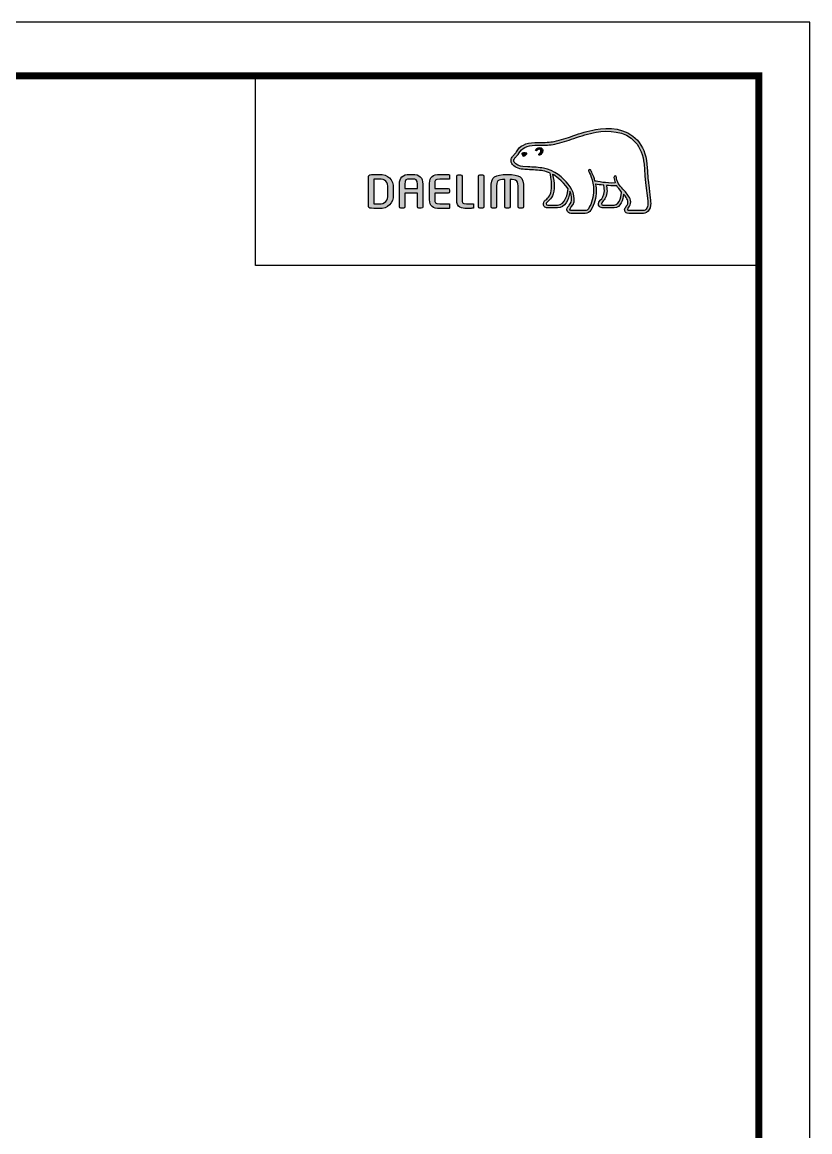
# Model space of a CAD drawing. Extents: x 0 to 1580, y 0 to 1158.
# Drawn here: x 1185 to 1580, y 601 to 1158 of the extents above; entities that cross this region are included whole.
import ezdxf

# ---------------------------------------------------------------- set-up
doc = ezdxf.new("R2010")
doc.units = 0
doc.header["$LTSCALE"] = 10
doc.header["$MEASUREMENT"] = 0
doc.layers.get('0').update_dxf_attribs({"linetype": 'CONTINUOUS'})
doc.layers.add('레이어 1', color=7, linetype='CONTINUOUS')

msp = doc.modelspace()

# ---------------------------------------------------------------- hatches: boundary and pattern name
at = {"layer": '레이어 1'}
h = msp.add_hatch(color=5, dxfattribs=at)
h.dxf.hatch_style = 1
edge = h.paths.add_edge_path(flags=16)
edge.add_spline(control_points=[(1497.68, 1063.78), (1496.99, 1063.02), (1496.13, 1063.02), (1496.09, 1063.02), (1496.09, 1063.02), (1489.16, 1063.02), (1489.16, 1063.02), (1488.91, 1063.02), (1488.71, 1063.08), (1488.59, 1063.2), (1488.48, 1063.31), (1488.43, 1063.46), (1488.43, 1063.66), (1488.43, 1064.05), (1488.71, 1064.41), (1489.02, 1064.79), (1489.3, 1065.15), (1489.57, 1065.49), (1489.72, 1065.91), (1490.09, 1066.93), (1490.06, 1068.02), (1489.6, 1068.98), (1488.78, 1070.72), (1487.57, 1072.08), (1486.39, 1073.4), (1486.39, 1073.4), (1486, 1073.84), (1486, 1073.84), (1484.47, 1075.55), (1482.89, 1077.31), (1482.76, 1079.7), (1482.73, 1080.17), (1482.51, 1080.46), (1482.21, 1080.45), (1482.21, 1080.45), (1481.76, 1080.23), (1481.75, 1080.23), (1481.63, 1080.1), (1481.56, 1079.9), (1481.56, 1079.67), (1481.56, 1079.67), (1481.57, 1079.59), (1481.57, 1079.59), (1481.63, 1078.72), (1481.83, 1077.88), (1482.19, 1077), (1482.19, 1077), (1482.23, 1076.91), (1482.23, 1076.91), (1482.23, 1076.91), (1482.14, 1076.9), (1482.14, 1076.9), (1477.69, 1076.73), (1473.33, 1077.57), (1472.04, 1077.88), (1471.25, 1081.06), (1469.97, 1083.17), (1469.91, 1083.26), (1469.81, 1083.42), (1469.66, 1083.55), (1469.5, 1083.59), (1469.5, 1083.59), (1469.13, 1083.54), (1469.08, 1083.53), (1469.05, 1083.48), (1468.98, 1083.4), (1468.84, 1083.2), (1468.84, 1083.2), (1468.82, 1083.05), (1468.82, 1083.05), (1468.82, 1083.05), (1468.94, 1082.63), (1468.94, 1082.63), (1469.04, 1082.46), (1471.32, 1078.46), (1471.32, 1073.16), (1471.32, 1069.89), (1470.46, 1066.8), (1468.77, 1063.99), (1468.36, 1063.32), (1467.83, 1063.02), (1467.04, 1063.02), (1467.04, 1063.02), (1460.21, 1063.02), (1460.21, 1063.02), (1459.98, 1063.02), (1459.51, 1063.17), (1459.51, 1063.67), (1459.51, 1063.94), (1459.76, 1064.39), (1460.18, 1064.86), (1463.03, 1068.03), (1461.38, 1072.98), (1458.65, 1076.24), (1456.02, 1079.39), (1451.71, 1083.35), (1446.19, 1084.33), (1444.23, 1084.67), (1441.01, 1084.86), (1438.41, 1085.02), (1438.41, 1085.02), (1435.79, 1085.17), (1435.79, 1085.17), (1434.44, 1085.28), (1432.21, 1086.1), (1431.53, 1087.39), (1431.24, 1087.92), (1431.28, 1088.46), (1431.64, 1089.08), (1431.86, 1089.46), (1432.17, 1089.78), (1432.56, 1090.17), (1432.99, 1090.61), (1433.44, 1091.06), (1433.78, 1091.65), (1433.78, 1091.65), (1433.88, 1091.84), (1433.88, 1091.84), (1435.2, 1094.36), (1437.92, 1095.7), (1441.96, 1095.8), (1441.96, 1095.8), (1444.25, 1095.83), (1444.25, 1095.83), (1446.75, 1095.84), (1449.59, 1095.86), (1451.92, 1096.36), (1455.2, 1097.06), (1458.49, 1098.19), (1461.4, 1099.18), (1461.4, 1099.18), (1461.49, 1099.21), (1461.49, 1099.21), (1465.08, 1100.44), (1468.79, 1101.71), (1472.59, 1102.32), (1478.66, 1103.33), (1487, 1103.3), (1492.25, 1097.4), (1494.68, 1094.68), (1496.17, 1090.92), (1496.69, 1086.25), (1496.69, 1086.25), (1496.67, 1086.27), (1496.65, 1086.28), (1496.69, 1086.19), (1496.73, 1085.67), (1496.95, 1082.69), (1497.01, 1081.26), (1497.07, 1079.78), (1497.45, 1077.04), (1497.45, 1077.04), (1498.51, 1067.87), (1498.51, 1067.87), (1498.51, 1067.87), (1498.57, 1066.76), (1498.57, 1066.76), (1498.57, 1065.44), (1498.27, 1064.44), (1497.68, 1063.78)], knot_values=[0, 0, 0, 0, 1, 1, 1, 2, 2, 2, 3, 3, 3, 4, 4, 4, 5, 5, 5, 6, 6, 6, 7, 7, 7, 8, 8, 8, 9, 9, 9, 10, 10, 10, 11, 11, 11, 12, 12, 12, 13, 13, 13, 14, 14, 14, 15, 15, 15, 16, 16, 16, 17, 17, 17, 18, 18, 18, 19, 19, 19, 20, 20, 20, 21, 21, 21, 22, 22, 22, 23, 23, 23, 24, 24, 24, 25, 25, 25, 26, 26, 26, 27, 27, 27, 28, 28, 28, 29, 29, 29, 30, 30, 30, 31, 31, 31, 32, 32, 32, 33, 33, 33, 34, 34, 34, 35, 35, 35, 36, 36, 36, 37, 37, 37, 38, 38, 38, 39, 39, 39, 40, 40, 40, 41, 41, 41, 42, 42, 42, 43, 43, 43, 44, 44, 44, 45, 45, 45, 46, 46, 46, 47, 47, 47, 48, 48, 48, 49, 49, 49, 50, 50, 50, 51, 51, 51, 52, 52, 52, 53, 53, 53, 53], degree=3, periodic=0)
edge = h.paths.add_edge_path(flags=16)
edge.add_spline(control_points=[(1481.66, 1065.77), (1481.66, 1065.77), (1476.01, 1065.77), (1476.01, 1065.77), (1475.59, 1065.77), (1475.26, 1066.1), (1475.26, 1066.53), (1475.26, 1066.82), (1475.52, 1067.2), (1475.76, 1067.46), (1476.91, 1068.56), (1478.09, 1070.08), (1478.09, 1072.95), (1478.09, 1072.95), (1478.02, 1074.26), (1478.02, 1074.27), (1478.02, 1074.27), (1477.81, 1075.54), (1477.81, 1075.54), (1477.81, 1075.54), (1477.79, 1075.62), (1477.79, 1075.62), (1477.79, 1075.62), (1477.88, 1075.61), (1477.88, 1075.61), (1478.93, 1075.54), (1480.98, 1075.42), (1482.94, 1075.51), (1483.44, 1074.72), (1484.24, 1073.71), (1485.41, 1072.35), (1485.35, 1071.68), (1484.8, 1065.77), (1481.66, 1065.77)], knot_values=[0, 0, 0, 0, 1, 1, 1, 2, 2, 2, 3, 3, 3, 4, 4, 4, 5, 5, 5, 6, 6, 6, 7, 7, 7, 8, 8, 8, 9, 9, 9, 10, 10, 10, 11, 11, 11, 11], degree=3, periodic=0)
edge = h.paths.add_edge_path(flags=16)
edge.add_spline(control_points=[(1453.3, 1065.77), (1453.3, 1065.77), (1448.33, 1065.77), (1448.33, 1065.77), (1447.96, 1065.77), (1447.56, 1066.07), (1447.56, 1066.53), (1447.56, 1066.8), (1447.79, 1067.14), (1448.21, 1067.48), (1449.47, 1068.48), (1451.37, 1069.99), (1451.58, 1074.17), (1451.58, 1074.17), (1451.61, 1075.31), (1451.61, 1075.31), (1451.61, 1077.09), (1451.2, 1079.24), (1450.81, 1081.16), (1450.81, 1081.16), (1450.75, 1081.35), (1450.75, 1081.35), (1450.75, 1081.35), (1450.91, 1081.22), (1450.91, 1081.22), (1451.65, 1080.77), (1455.71, 1078.02), (1458.58, 1073.96), (1458.34, 1072.04), (1457.26, 1065.77), (1453.3, 1065.77)], knot_values=[0, 0, 0, 0, 1, 1, 1, 2, 2, 2, 3, 3, 3, 4, 4, 4, 5, 5, 5, 6, 6, 6, 7, 7, 7, 8, 8, 8, 9, 9, 9, 10, 10, 10, 10], degree=3, periodic=0)
edge = h.paths.add_edge_path()
edge.add_spline(control_points=[(1499.91, 1068.01), (1499.91, 1068.02), (1498.85, 1077.23), (1498.85, 1077.23), (1498.46, 1079.99), (1498.41, 1081.45), (1498.36, 1082.75), (1498.36, 1082.75), (1498.1, 1086.39), (1498.1, 1086.39), (1497.54, 1091.37), (1495.93, 1095.39), (1493.31, 1098.33), (1487.64, 1104.7), (1478.78, 1104.77), (1472.35, 1103.71), (1468.41, 1103.06), (1464.64, 1101.77), (1461, 1100.52), (1461, 1100.52), (1460.88, 1100.48), (1460.88, 1100.48), (1458.03, 1099.51), (1454.8, 1098.41), (1451.63, 1097.73), (1449.45, 1097.26), (1446.72, 1097.24), (1444.31, 1097.23), (1444.31, 1097.23), (1441.92, 1097.2), (1441.92, 1097.2), (1437.33, 1097.09), (1434.21, 1095.5), (1432.63, 1092.48), (1432.63, 1092.48), (1432.56, 1092.35), (1432.56, 1092.35), (1432.3, 1091.9), (1431.91, 1091.51), (1431.57, 1091.16), (1431.18, 1090.77), (1430.75, 1090.34), (1430.43, 1089.78), (1430.1, 1089.23), (1429.93, 1088.66), (1429.93, 1088.1), (1429.93, 1087.63), (1430.05, 1087.17), (1430.28, 1086.73), (1431.26, 1084.89), (1434.04, 1083.9), (1435.7, 1083.78), (1435.7, 1083.78), (1438.14, 1083.63), (1438.2, 1083.62), (1440.64, 1083.48), (1443.99, 1083.29), (1445.94, 1082.95), (1447.08, 1082.75), (1448.38, 1082.34), (1449.57, 1081.77), (1449.66, 1081.46), (1450.28, 1078.7), (1450.28, 1075.31), (1450.28, 1075.31), (1450.25, 1074.24), (1450.25, 1074.24), (1450.07, 1070.66), (1448.51, 1069.41), (1447.37, 1068.49), (1447.25, 1068.4), (1446.24, 1067.56), (1446.16, 1066.54), (1446.11, 1065.96), (1446.28, 1065.44), (1446.63, 1065.06), (1447, 1064.65), (1447.58, 1064.45), (1448.33, 1064.45), (1448.33, 1064.45), (1453.3, 1064.45), (1453.3, 1064.45), (1457.01, 1064.45), (1458.85, 1068.45), (1459.41, 1072.19), (1459.41, 1072.19), (1459.42, 1072.72), (1459.42, 1072.72), (1459.42, 1072.72), (1459.57, 1072.46), (1459.57, 1072.46), (1460.05, 1071.4), (1460.33, 1070.13), (1460.33, 1069.17), (1460.33, 1067.84), (1459.92, 1066.67), (1459.13, 1065.79), (1458.93, 1065.6), (1457.94, 1064.57), (1457.94, 1063.54), (1457.94, 1063.54), (1457.95, 1063.37), (1457.95, 1063.37), (1458.09, 1062.16), (1459.07, 1061.61), (1459.99, 1061.61), (1459.99, 1061.61), (1467.04, 1061.61), (1467.04, 1061.61), (1468.31, 1061.61), (1469.32, 1062.19), (1469.98, 1063.27), (1471.77, 1066.25), (1472.68, 1069.48), (1472.68, 1072.88), (1472.68, 1073.94), (1472.58, 1075.07), (1472.38, 1076.25), (1472.38, 1076.25), (1472.37, 1076.34), (1472.37, 1076.34), (1472.37, 1076.34), (1472.46, 1076.32), (1472.46, 1076.32), (1473.31, 1076.16), (1474.67, 1075.92), (1476.36, 1075.74), (1476.36, 1075.74), (1476.41, 1075.73), (1476.41, 1075.73), (1476.41, 1075.73), (1476.64, 1074.44), (1476.64, 1074.44), (1476.64, 1074.44), (1476.69, 1074.14), (1476.69, 1074.13), (1476.69, 1074.13), (1476.75, 1072.99), (1476.75, 1072.99), (1476.75, 1070.24), (1475.51, 1069.05), (1474.84, 1068.41), (1474.83, 1068.4), (1473.89, 1067.45), (1473.79, 1066.61), (1473.79, 1066.61), (1473.76, 1066.35), (1473.76, 1066.35), (1473.76, 1066.08), (1473.83, 1065.56), (1474.29, 1065.09), (1474.7, 1064.66), (1475.33, 1064.45), (1476.17, 1064.45), (1476.17, 1064.45), (1481.66, 1064.45), (1481.66, 1064.45), (1485, 1064.45), (1486, 1068.69), (1486.41, 1071.07), (1486.41, 1071.07), (1486.43, 1071.31), (1486.43, 1071.31), (1486.43, 1071.31), (1486.56, 1071.13), (1486.56, 1071.13), (1487.33, 1070.15), (1488, 1069.06), (1488.33, 1068.38), (1488.5, 1068.02), (1488.59, 1067.63), (1488.59, 1067.24), (1488.59, 1067.24), (1488.47, 1066.44), (1488.47, 1066.44), (1488.34, 1066.01), (1488.04, 1065.61), (1487.75, 1065.23), (1487.33, 1064.68), (1486.9, 1064.11), (1486.9, 1063.42), (1486.9, 1063.42), (1486.94, 1063.04), (1486.94, 1063.04), (1487.14, 1062.12), (1487.88, 1061.61), (1489.03, 1061.61), (1489.03, 1061.61), (1496.09, 1061.61), (1496.09, 1061.61), (1496.24, 1061.61), (1497.62, 1061.65), (1498.7, 1062.82), (1499.56, 1063.75), (1499.98, 1065.03), (1499.98, 1066.74), (1499.98, 1066.74), (1499.91, 1068), (1499.91, 1068.01)], knot_values=[0, 0, 0, 0, 1, 1, 1, 2, 2, 2, 3, 3, 3, 4, 4, 4, 5, 5, 5, 6, 6, 6, 7, 7, 7, 8, 8, 8, 9, 9, 9, 10, 10, 10, 11, 11, 11, 12, 12, 12, 13, 13, 13, 14, 14, 14, 15, 15, 15, 16, 16, 16, 17, 17, 17, 18, 18, 18, 19, 19, 19, 20, 20, 20, 21, 21, 21, 22, 22, 22, 23, 23, 23, 24, 24, 24, 25, 25, 25, 26, 26, 26, 27, 27, 27, 28, 28, 28, 29, 29, 29, 30, 30, 30, 31, 31, 31, 32, 32, 32, 33, 33, 33, 34, 34, 34, 35, 35, 35, 36, 36, 36, 37, 37, 37, 38, 38, 38, 39, 39, 39, 40, 40, 40, 41, 41, 41, 42, 42, 42, 43, 43, 43, 44, 44, 44, 45, 45, 45, 46, 46, 46, 47, 47, 47, 48, 48, 48, 49, 49, 49, 50, 50, 50, 51, 51, 51, 52, 52, 52, 53, 53, 53, 54, 54, 54, 55, 55, 55, 56, 56, 56, 57, 57, 57, 58, 58, 58, 59, 59, 59, 60, 60, 60, 61, 61, 61, 62, 62, 62, 63, 63, 63, 64, 64, 64, 65, 65, 65, 66, 66, 66, 66], degree=3, periodic=0)
edge = h.paths.add_edge_path(flags=0)
edge.add_spline(control_points=[(1435.58, 1091.83), (1435.58, 1091.83), (1436.6, 1092.29), (1437.88, 1091.8), (1437.88, 1091.8), (1438.03, 1091.74), (1437.83, 1091.45), (1437.21, 1090.61), (1436.6, 1090.43), (1436.6, 1090.43), (1436.6, 1090.43), (1436.16, 1090.28), (1435.91, 1090.58), (1435.41, 1091.17), (1435.39, 1091.51), (1435.39, 1091.51), (1435.39, 1091.51), (1435.34, 1091.77), (1435.58, 1091.83)], knot_values=[0, 0, 0, 0, 1, 1, 1, 2, 2, 2, 3, 3, 3, 4, 4, 4, 5, 5, 5, 6, 6, 6, 6], degree=3, periodic=0)
edge = h.paths.add_edge_path(flags=0)
edge.add_spline(control_points=[(1442.35, 1093.72), (1442.2, 1093.55), (1442.19, 1093.27), (1442.35, 1093.12), (1442.51, 1092.98), (1442.79, 1093.02), (1442.94, 1093.19), (1443.02, 1093.27), (1443.86, 1094.27), (1444.59, 1093.76), (1444.86, 1093.57), (1444.97, 1093.3), (1444.93, 1092.95), (1444.87, 1092.39), (1444.38, 1091.75), (1444.04, 1091.53), (1443.85, 1091.42), (1443.72, 1091.17), (1443.81, 1090.97), (1443.9, 1090.77), (1444.16, 1090.71), (1444.36, 1090.8), (1444.97, 1091.09), (1445.74, 1092.07), (1445.84, 1092.97), (1445.91, 1093.6), (1445.63, 1094.12), (1445.12, 1094.47), (1444.04, 1095.24), (1442.81, 1094.21), (1442.35, 1093.72)], knot_values=[0, 0, 0, 0, 1, 1, 1, 2, 2, 2, 3, 3, 3, 4, 4, 4, 5, 5, 5, 6, 6, 6, 7, 7, 7, 8, 8, 8, 9, 9, 9, 10, 10, 10, 10], degree=3, periodic=0)
edge = h.paths.add_edge_path(flags=0)
edge.add_spline(control_points=[(1442.21, 1092.97), (1442.21, 1092.97), (1442.21, 1092.97), (1442.21, 1092.97), (1442.21, 1092.97), (1442.21, 1092.97), (1442.21, 1092.97)], knot_values=[0, 0, 0, 0, 1, 1, 1, 2, 2, 2, 2], degree=3, periodic=0)
h = msp.add_hatch(color=5, dxfattribs=at)
h.dxf.hatch_style = 2
edge = h.paths.add_edge_path()
edge.add_spline(control_points=[(1435.58, 1091.83), (1435.58, 1091.83), (1436.6, 1092.29), (1437.88, 1091.8), (1437.88, 1091.8), (1438.03, 1091.74), (1437.83, 1091.45), (1437.21, 1090.61), (1436.6, 1090.43), (1436.6, 1090.43), (1436.6, 1090.43), (1436.16, 1090.28), (1435.91, 1090.58), (1435.41, 1091.17), (1435.39, 1091.51), (1435.39, 1091.51), (1435.39, 1091.51), (1435.34, 1091.77), (1435.58, 1091.83)], knot_values=[0, 0, 0, 0, 1, 1, 1, 2, 2, 2, 3, 3, 3, 4, 4, 4, 5, 5, 5, 6, 6, 6, 6], degree=3, periodic=0)
h = msp.add_hatch(color=5, dxfattribs=at)
h.dxf.hatch_style = 2
edge = h.paths.add_edge_path()
edge.add_spline(control_points=[(1442.35, 1093.72), (1442.2, 1093.55), (1442.19, 1093.27), (1442.35, 1093.12), (1442.51, 1092.98), (1442.79, 1093.02), (1442.94, 1093.19), (1443.02, 1093.27), (1443.86, 1094.27), (1444.59, 1093.76), (1444.86, 1093.57), (1444.97, 1093.3), (1444.93, 1092.95), (1444.87, 1092.39), (1444.38, 1091.75), (1444.04, 1091.53), (1443.85, 1091.42), (1443.72, 1091.17), (1443.81, 1090.97), (1443.9, 1090.77), (1444.16, 1090.71), (1444.36, 1090.8), (1444.97, 1091.09), (1445.74, 1092.07), (1445.84, 1092.97), (1445.91, 1093.6), (1445.63, 1094.12), (1445.12, 1094.47), (1444.04, 1095.24), (1442.81, 1094.21), (1442.35, 1093.72)], knot_values=[0, 0, 0, 0, 1, 1, 1, 2, 2, 2, 3, 3, 3, 4, 4, 4, 5, 5, 5, 6, 6, 6, 7, 7, 7, 8, 8, 8, 9, 9, 9, 10, 10, 10, 10], degree=3, periodic=0)
h = msp.add_hatch(color=5, dxfattribs=at)
h.dxf.hatch_style = 2
edge = h.paths.add_edge_path()
edge.add_spline(control_points=[(1368.23, 1071.15), (1368.23, 1067.93), (1366.76, 1066.36), (1363.74, 1066.36), (1363.74, 1066.36), (1361.67, 1066.4), (1361.13, 1066.41), (1361.13, 1066.41), (1361.13, 1078.76), (1361.13, 1078.76), (1362.2, 1078.87), (1363.73, 1078.88), (1363.74, 1078.88), (1366.85, 1078.88), (1368.23, 1077.41), (1368.23, 1074.1), (1368.23, 1074.1), (1368.23, 1071.15), (1368.23, 1071.15)], knot_values=[0, 0, 0, 0, 1, 1, 1, 2, 2, 2, 3, 3, 3, 4, 4, 4, 5, 5, 5, 6, 6, 6, 6], degree=3, periodic=0)
edge = h.paths.add_edge_path()
edge.add_spline(control_points=[(1363.74, 1081.2), (1362.06, 1081.2), (1359.88, 1081.1), (1359.17, 1080.98), (1358.72, 1080.91), (1358.44, 1080.58), (1358.44, 1080.13), (1358.44, 1080.13), (1358.44, 1065.11), (1358.44, 1065.11), (1358.44, 1064.65), (1358.72, 1064.33), (1359.19, 1064.26), (1359.87, 1064.15), (1362.04, 1064.05), (1363.74, 1064.05), (1368.43, 1064.05), (1370.9, 1066.51), (1370.9, 1071.15), (1370.9, 1071.15), (1370.9, 1074.1), (1370.9, 1074.1), (1370.9, 1078.75), (1368.43, 1081.2), (1363.74, 1081.2)], knot_values=[0, 0, 0, 0, 1, 1, 1, 2, 2, 2, 3, 3, 3, 4, 4, 4, 5, 5, 5, 6, 6, 6, 7, 7, 7, 8, 8, 8, 8], degree=3, periodic=0)
h = msp.add_hatch(color=5, dxfattribs=at)
h.dxf.hatch_style = 2
edge = h.paths.add_edge_path()
edge.add_spline(control_points=[(1382.99, 1074.12), (1382.99, 1074.12), (1376.67, 1074.12), (1376.67, 1074.12), (1376.67, 1074.35), (1376.67, 1076.37), (1376.67, 1076.37), (1376.67, 1078.48), (1377.3, 1078.84), (1379.18, 1078.84), (1379.18, 1078.84), (1380.49, 1078.84), (1380.49, 1078.84), (1382.36, 1078.84), (1382.99, 1078.48), (1382.99, 1076.37), (1382.99, 1076.37), (1382.99, 1074.35), (1382.99, 1074.12)], knot_values=[0, 0, 0, 0, 1, 1, 1, 2, 2, 2, 3, 3, 3, 4, 4, 4, 5, 5, 5, 6, 6, 6, 6], degree=3, periodic=0)
edge = h.paths.add_edge_path()
edge.add_spline(control_points=[(1380.49, 1081.2), (1380.49, 1081.2), (1379.18, 1081.2), (1379.18, 1081.2), (1375.6, 1081.2), (1374, 1079.71), (1374, 1076.37), (1374, 1076.37), (1374, 1064.94), (1374, 1064.94), (1374, 1064.54), (1374.33, 1064.2), (1374.71, 1064.2), (1374.71, 1064.2), (1375.96, 1064.2), (1375.96, 1064.2), (1376.4, 1064.2), (1376.67, 1064.58), (1376.67, 1064.94), (1376.67, 1064.94), (1376.67, 1071.51), (1376.67, 1071.77), (1376.67, 1071.77), (1382.99, 1071.77), (1382.99, 1071.77), (1382.99, 1071.51), (1382.99, 1064.94), (1382.99, 1064.94), (1382.99, 1064.53), (1383.31, 1064.2), (1383.71, 1064.2), (1383.71, 1064.2), (1384.95, 1064.2), (1384.95, 1064.2), (1385.38, 1064.2), (1385.67, 1064.58), (1385.67, 1064.94), (1385.67, 1064.94), (1385.67, 1076.37), (1385.67, 1076.37), (1385.67, 1079.71), (1384.07, 1081.2), (1380.49, 1081.2)], knot_values=[0, 0, 0, 0, 1, 1, 1, 2, 2, 2, 3, 3, 3, 4, 4, 4, 5, 5, 5, 6, 6, 6, 7, 7, 7, 8, 8, 8, 9, 9, 9, 10, 10, 10, 11, 11, 11, 12, 12, 12, 13, 13, 13, 14, 14, 14, 14], degree=3, periodic=0)
h = msp.add_hatch(color=5, dxfattribs=at)
h.dxf.hatch_style = 2
edge = h.paths.add_edge_path()
edge.add_spline(control_points=[(1389.07, 1076.83), (1389.07, 1076.83), (1389.07, 1068.42), (1389.07, 1068.42), (1389.07, 1065.48), (1390.75, 1064.05), (1394.21, 1064.05), (1395.73, 1064.05), (1397.81, 1064.08), (1398.64, 1064.15), (1398.63, 1064.15), (1399.05, 1064.19), (1399.05, 1064.19), (1399.05, 1064.19), (1399.17, 1064.21), (1399.17, 1064.21), (1399.17, 1064.21), (1399.17, 1066.46), (1399.17, 1066.46), (1399.17, 1066.46), (1394.23, 1066.46), (1394.23, 1066.46), (1391.75, 1066.46), (1391.75, 1067.15), (1391.75, 1068.42), (1391.75, 1068.42), (1391.75, 1071.54), (1391.75, 1071.78), (1392.01, 1071.78), (1398.39, 1071.78), (1398.39, 1071.78), (1398.81, 1071.78), (1399.15, 1072.11), (1399.15, 1072.52), (1399.15, 1072.52), (1399.15, 1073.36), (1399.15, 1073.36), (1399.15, 1073.77), (1398.81, 1074.1), (1398.39, 1074.1), (1398.39, 1074.1), (1392.01, 1074.1), (1391.75, 1074.1), (1391.75, 1074.34), (1391.75, 1076.83), (1391.75, 1076.83), (1391.75, 1078.1), (1391.75, 1078.8), (1394.23, 1078.8), (1394.23, 1078.8), (1399.16, 1078.78), (1399.16, 1078.78), (1399.16, 1078.78), (1399.16, 1081.01), (1399.16, 1081.01), (1399.16, 1081.01), (1398.64, 1081.07), (1398.64, 1081.07), (1397.67, 1081.16), (1395.44, 1081.2), (1394.21, 1081.2), (1390.75, 1081.2), (1389.07, 1079.77), (1389.07, 1076.83)], knot_values=[0, 0, 0, 0, 1, 1, 1, 2, 2, 2, 3, 3, 3, 4, 4, 4, 5, 5, 5, 6, 6, 6, 7, 7, 7, 8, 8, 8, 9, 9, 9, 10, 10, 10, 11, 11, 11, 12, 12, 12, 13, 13, 13, 14, 14, 14, 15, 15, 15, 16, 16, 16, 17, 17, 17, 18, 18, 18, 19, 19, 19, 20, 20, 20, 21, 21, 21, 21], degree=3, periodic=0)
h = msp.add_hatch(color=5, dxfattribs=at)
h.dxf.hatch_style = 2
edge = h.paths.add_edge_path()
edge.add_spline(control_points=[(1403.46, 1081.05), (1403.04, 1081.05), (1402.69, 1080.71), (1402.69, 1080.3), (1402.69, 1080.3), (1402.69, 1068.42), (1402.69, 1068.42), (1402.69, 1064.55), (1405.34, 1064.05), (1407.64, 1064.05), (1409.33, 1064.05), (1409.76, 1064.12), (1410.26, 1064.2), (1410.26, 1064.2), (1410.55, 1064.25), (1410.55, 1064.25), (1410.55, 1064.25), (1410.94, 1064.3), (1410.94, 1064.3), (1410.94, 1064.3), (1411.05, 1064.31), (1411.05, 1064.31), (1411.05, 1064.31), (1411.05, 1066.46), (1411.05, 1066.46), (1411.05, 1066.46), (1407.66, 1066.46), (1407.66, 1066.46), (1405.37, 1066.46), (1405.37, 1067.32), (1405.37, 1068.16), (1405.37, 1068.16), (1405.37, 1080.3), (1405.37, 1080.3), (1405.37, 1080.71), (1405.02, 1081.05), (1404.61, 1081.05), (1404.61, 1081.05), (1403.46, 1081.05), (1403.46, 1081.05)], knot_values=[0, 0, 0, 0, 1, 1, 1, 2, 2, 2, 3, 3, 3, 4, 4, 4, 5, 5, 5, 6, 6, 6, 7, 7, 7, 8, 8, 8, 9, 9, 9, 10, 10, 10, 11, 11, 11, 12, 12, 12, 13, 13, 13, 13], degree=3, periodic=0)
h = msp.add_hatch(color=5, dxfattribs=at)
h.dxf.hatch_style = 2
edge = h.paths.add_edge_path()
edge.add_spline(control_points=[(1414.37, 1081.05), (1413.92, 1081.05), (1413.66, 1080.68), (1413.66, 1080.33), (1413.66, 1080.33), (1413.66, 1064.94), (1413.66, 1064.94), (1413.66, 1064.53), (1413.98, 1064.2), (1414.37, 1064.2), (1414.37, 1064.2), (1415.62, 1064.2), (1415.62, 1064.2), (1416.06, 1064.2), (1416.33, 1064.58), (1416.33, 1064.94), (1416.33, 1064.94), (1416.33, 1080.33), (1416.33, 1080.33), (1416.33, 1080.73), (1416.02, 1081.05), (1415.62, 1081.05), (1415.62, 1081.05), (1414.37, 1081.05), (1414.37, 1081.05)], knot_values=[0, 0, 0, 0, 1, 1, 1, 2, 2, 2, 3, 3, 3, 4, 4, 4, 5, 5, 5, 6, 6, 6, 7, 7, 7, 8, 8, 8, 8], degree=3, periodic=0)
h = msp.add_hatch(color=5, dxfattribs=at)
h.dxf.hatch_style = 2
edge = h.paths.add_edge_path()
edge.add_spline(control_points=[(1419.93, 1074.41), (1419.93, 1074.41), (1419.93, 1064.94), (1419.93, 1064.94), (1419.93, 1064.53), (1420.25, 1064.2), (1420.65, 1064.2), (1420.65, 1064.2), (1421.91, 1064.2), (1421.91, 1064.2), (1422.36, 1064.2), (1422.63, 1064.58), (1422.63, 1064.94), (1422.63, 1064.94), (1422.63, 1074.18), (1422.63, 1074.18), (1422.63, 1078.25), (1423.32, 1078.64), (1426.76, 1078.65), (1426.76, 1078.4), (1426.76, 1064.94), (1426.76, 1064.94), (1426.76, 1064.52), (1427.07, 1064.2), (1427.47, 1064.2), (1427.47, 1064.2), (1428.72, 1064.2), (1428.72, 1064.2), (1429.16, 1064.2), (1429.43, 1064.58), (1429.43, 1064.94), (1429.43, 1064.94), (1429.43, 1078.36), (1429.43, 1078.63), (1431.04, 1078.62), (1432.17, 1078.49), (1432.78, 1077.88), (1433.43, 1077.23), (1433.56, 1076.03), (1433.56, 1074.18), (1433.56, 1074.18), (1433.56, 1064.94), (1433.56, 1064.94), (1433.56, 1064.54), (1433.88, 1064.2), (1434.27, 1064.2), (1434.27, 1064.2), (1435.55, 1064.2), (1435.55, 1064.2), (1435.99, 1064.2), (1436.26, 1064.59), (1436.26, 1064.94), (1436.26, 1064.94), (1436.26, 1074.41), (1436.26, 1074.41), (1436.26, 1080.15), (1434.23, 1081.12), (1428.11, 1081.12), (1421.97, 1081.12), (1419.93, 1080.15), (1419.93, 1074.41)], knot_values=[0, 0, 0, 0, 1, 1, 1, 2, 2, 2, 3, 3, 3, 4, 4, 4, 5, 5, 5, 6, 6, 6, 7, 7, 7, 8, 8, 8, 9, 9, 9, 10, 10, 10, 11, 11, 11, 12, 12, 12, 13, 13, 13, 14, 14, 14, 15, 15, 15, 16, 16, 16, 17, 17, 17, 18, 18, 18, 19, 19, 19, 20, 20, 20, 20], degree=3, periodic=0)

# ---------------------------------------------------------------- linework, layer by layer
at = {"color": 5, "ltscale": 0.5}
msp.add_line((1301.73, 1035.55), (1301.73, 1130.64), dxfattribs=at)
at = {"color": 5}
msp.add_line((1453.08, 1064.45), (1453.08, 1064.45), dxfattribs=at)
at = {"color": 5, "ltscale": 40}
msp.add_line((1554.2, 1035.55), (1301.73, 1035.55), dxfattribs=at)
at = {"ltscale": 0.5}
msp.add_lwpolyline([(0, 0), (1579.76, 0), (1579.76, 1157.52), (0, 1157.52)], close=True, dxfattribs=at)
at = {"color": 5, "linetype": 'ByBlock', "lineweight": 200, "const_width": 3.64}
msp.add_lwpolyline([(25.4, 49.56), (1554.2, 49.56), (1554.2, 1130.64), (25.4, 1130.64)], close=True, dxfattribs=at)
at = {"layer": '레이어 1', "color": 5}
for points, knots in [([(1499.91, 1068.01), (1499.91, 1068.02), (1498.85, 1077.23), (1498.85, 1077.23), (1498.46, 1079.99), (1498.41, 1081.45), (1498.36, 1082.75), (1498.36, 1082.75), (1498.1, 1086.39), (1498.1, 1086.39), (1497.54, 1091.37), (1495.93, 1095.39), (1493.31, 1098.33), (1487.64, 1104.7), (1478.78, 1104.77), (1472.35, 1103.71), (1468.41, 1103.06), (1464.64, 1101.77), (1461, 1100.52), (1461, 1100.52), (1460.88, 1100.48), (1460.88, 1100.48), (1458.03, 1099.51), (1454.8, 1098.41), (1451.63, 1097.73), (1449.45, 1097.26), (1446.72, 1097.24), (1444.31, 1097.23), (1444.31, 1097.23), (1441.92, 1097.2), (1441.92, 1097.2), (1437.33, 1097.09), (1434.21, 1095.5), (1432.63, 1092.48), (1432.63, 1092.48), (1432.56, 1092.35), (1432.56, 1092.35), (1432.3, 1091.9), (1431.91, 1091.51), (1431.57, 1091.16), (1431.18, 1090.77), (1430.75, 1090.34), (1430.43, 1089.78), (1430.1, 1089.23), (1429.93, 1088.66), (1429.93, 1088.1), (1429.93, 1087.63), (1430.05, 1087.17), (1430.28, 1086.73), (1431.26, 1084.89), (1434.04, 1083.9), (1435.7, 1083.78), (1435.7, 1083.78), (1438.14, 1083.63), (1438.2, 1083.62), (1440.64, 1083.48), (1443.99, 1083.29), (1445.94, 1082.95), (1447.08, 1082.75), (1448.38, 1082.34), (1449.57, 1081.77), (1449.66, 1081.46), (1450.28, 1078.7), (1450.28, 1075.31), (1450.28, 1075.31), (1450.25, 1074.24), (1450.25, 1074.24), (1450.07, 1070.66), (1448.51, 1069.41), (1447.37, 1068.49), (1447.25, 1068.4), (1446.24, 1067.56), (1446.16, 1066.54), (1446.11, 1065.96), (1446.28, 1065.44), (1446.63, 1065.06), (1447, 1064.65), (1447.58, 1064.45), (1448.33, 1064.45), (1448.33, 1064.45), (1453.3, 1064.45), (1453.3, 1064.45), (1457.01, 1064.45), (1458.85, 1068.45), (1459.41, 1072.19), (1459.41, 1072.19), (1459.42, 1072.72), (1459.42, 1072.72), (1459.42, 1072.72), (1459.57, 1072.46), (1459.57, 1072.46), (1460.05, 1071.4), (1460.33, 1070.13), (1460.33, 1069.17), (1460.33, 1067.84), (1459.92, 1066.67), (1459.13, 1065.79), (1458.93, 1065.6), (1457.94, 1064.57), (1457.94, 1063.54), (1457.94, 1063.54), (1457.95, 1063.37), (1457.95, 1063.37), (1458.09, 1062.16), (1459.07, 1061.61), (1459.99, 1061.61), (1459.99, 1061.61), (1467.04, 1061.61), (1467.04, 1061.61), (1468.31, 1061.61), (1469.32, 1062.19), (1469.98, 1063.27), (1471.77, 1066.25), (1472.68, 1069.48), (1472.68, 1072.88), (1472.68, 1073.94), (1472.58, 1075.07), (1472.38, 1076.25), (1472.38, 1076.25), (1472.37, 1076.34), (1472.37, 1076.34), (1472.37, 1076.34), (1472.46, 1076.32), (1472.46, 1076.32), (1473.31, 1076.16), (1474.67, 1075.92), (1476.36, 1075.74), (1476.36, 1075.74), (1476.41, 1075.73), (1476.41, 1075.73), (1476.41, 1075.73), (1476.64, 1074.44), (1476.64, 1074.44), (1476.64, 1074.44), (1476.69, 1074.14), (1476.69, 1074.13), (1476.69, 1074.13), (1476.75, 1072.99), (1476.75, 1072.99), (1476.75, 1070.24), (1475.51, 1069.05), (1474.84, 1068.41), (1474.83, 1068.4), (1473.89, 1067.45), (1473.79, 1066.61), (1473.79, 1066.61), (1473.76, 1066.35), (1473.76, 1066.35), (1473.76, 1066.08), (1473.83, 1065.56), (1474.29, 1065.09), (1474.7, 1064.66), (1475.33, 1064.45), (1476.17, 1064.45), (1476.17, 1064.45), (1481.66, 1064.45), (1481.66, 1064.45), (1485, 1064.45), (1486, 1068.69), (1486.41, 1071.07), (1486.41, 1071.07), (1486.43, 1071.31), (1486.43, 1071.31), (1486.43, 1071.31), (1486.56, 1071.13), (1486.56, 1071.13), (1487.33, 1070.15), (1488, 1069.06), (1488.33, 1068.38), (1488.5, 1068.02), (1488.59, 1067.63), (1488.59, 1067.24), (1488.59, 1067.24), (1488.47, 1066.44), (1488.47, 1066.44), (1488.34, 1066.01), (1488.04, 1065.61), (1487.75, 1065.23), (1487.33, 1064.68), (1486.9, 1064.11), (1486.9, 1063.42), (1486.9, 1063.42), (1486.94, 1063.04), (1486.94, 1063.04), (1487.14, 1062.12), (1487.88, 1061.61), (1489.03, 1061.61), (1489.03, 1061.61), (1496.09, 1061.61), (1496.09, 1061.61), (1496.24, 1061.61), (1497.62, 1061.65), (1498.7, 1062.82), (1499.56, 1063.75), (1499.98, 1065.03), (1499.98, 1066.74), (1499.98, 1066.74), (1499.91, 1068), (1499.91, 1068.01)], [0, 0, 0, 0, 1, 1, 1, 2, 2, 2, 3, 3, 3, 4, 4, 4, 5, 5, 5, 6, 6, 6, 7, 7, 7, 8, 8, 8, 9, 9, 9, 10, 10, 10, 11, 11, 11, 12, 12, 12, 13, 13, 13, 14, 14, 14, 15, 15, 15, 16, 16, 16, 17, 17, 17, 18, 18, 18, 19, 19, 19, 20, 20, 20, 21, 21, 21, 22, 22, 22, 23, 23, 23, 24, 24, 24, 25, 25, 25, 26, 26, 26, 27, 27, 27, 28, 28, 28, 29, 29, 29, 30, 30, 30, 31, 31, 31, 32, 32, 32, 33, 33, 33, 34, 34, 34, 35, 35, 35, 36, 36, 36, 37, 37, 37, 38, 38, 38, 39, 39, 39, 40, 40, 40, 41, 41, 41, 42, 42, 42, 43, 43, 43, 44, 44, 44, 45, 45, 45, 46, 46, 46, 47, 47, 47, 48, 48, 48, 49, 49, 49, 50, 50, 50, 51, 51, 51, 52, 52, 52, 53, 53, 53, 54, 54, 54, 55, 55, 55, 56, 56, 56, 57, 57, 57, 58, 58, 58, 59, 59, 59, 60, 60, 60, 61, 61, 61, 62, 62, 62, 63, 63, 63, 64, 64, 64, 65, 65, 65, 66, 66, 66, 66]), ([(1435.58, 1091.83), (1435.58, 1091.83), (1436.6, 1092.29), (1437.88, 1091.8), (1437.88, 1091.8), (1438.03, 1091.74), (1437.83, 1091.45), (1437.21, 1090.61), (1436.6, 1090.43), (1436.6, 1090.43), (1436.6, 1090.43), (1436.16, 1090.28), (1435.91, 1090.58), (1435.41, 1091.17), (1435.39, 1091.51), (1435.39, 1091.51), (1435.39, 1091.51), (1435.34, 1091.77), (1435.58, 1091.83)], [0, 0, 0, 0, 1, 1, 1, 2, 2, 2, 3, 3, 3, 4, 4, 4, 5, 5, 5, 6, 6, 6, 6]), ([(1442.35, 1093.72), (1442.2, 1093.55), (1442.19, 1093.27), (1442.35, 1093.12), (1442.51, 1092.98), (1442.79, 1093.02), (1442.94, 1093.19), (1443.02, 1093.27), (1443.86, 1094.27), (1444.59, 1093.76), (1444.86, 1093.57), (1444.97, 1093.3), (1444.93, 1092.95), (1444.87, 1092.39), (1444.38, 1091.75), (1444.04, 1091.53), (1443.85, 1091.42), (1443.72, 1091.17), (1443.81, 1090.97), (1443.9, 1090.77), (1444.16, 1090.71), (1444.36, 1090.8), (1444.97, 1091.09), (1445.74, 1092.07), (1445.84, 1092.97), (1445.91, 1093.6), (1445.63, 1094.12), (1445.12, 1094.47), (1444.04, 1095.24), (1442.81, 1094.21), (1442.35, 1093.72)], [0, 0, 0, 0, 1, 1, 1, 2, 2, 2, 3, 3, 3, 4, 4, 4, 5, 5, 5, 6, 6, 6, 7, 7, 7, 8, 8, 8, 9, 9, 9, 10, 10, 10, 10]), ([(1442.21, 1092.97), (1442.21, 1092.97), (1442.21, 1092.97), (1442.21, 1092.97), (1442.21, 1092.97), (1442.21, 1092.97), (1442.21, 1092.97)], [0, 0, 0, 0, 1, 1, 1, 2, 2, 2, 2]), ([(1363.74, 1081.2), (1362.06, 1081.2), (1359.88, 1081.1), (1359.17, 1080.98), (1358.72, 1080.91), (1358.44, 1080.58), (1358.44, 1080.13), (1358.44, 1080.13), (1358.44, 1065.11), (1358.44, 1065.11), (1358.44, 1064.65), (1358.72, 1064.33), (1359.19, 1064.26), (1359.87, 1064.15), (1362.04, 1064.05), (1363.74, 1064.05), (1368.43, 1064.05), (1370.9, 1066.51), (1370.9, 1071.15), (1370.9, 1071.15), (1370.9, 1074.1), (1370.9, 1074.1), (1370.9, 1078.75), (1368.43, 1081.2), (1363.74, 1081.2)], [0, 0, 0, 0, 1, 1, 1, 2, 2, 2, 3, 3, 3, 4, 4, 4, 5, 5, 5, 6, 6, 6, 7, 7, 7, 8, 8, 8, 8]), ([(1380.49, 1081.2), (1380.49, 1081.2), (1379.18, 1081.2), (1379.18, 1081.2), (1375.6, 1081.2), (1374, 1079.71), (1374, 1076.37), (1374, 1076.37), (1374, 1064.94), (1374, 1064.94), (1374, 1064.54), (1374.33, 1064.2), (1374.71, 1064.2), (1374.71, 1064.2), (1375.96, 1064.2), (1375.96, 1064.2), (1376.4, 1064.2), (1376.67, 1064.58), (1376.67, 1064.94), (1376.67, 1064.94), (1376.67, 1071.51), (1376.67, 1071.77), (1376.67, 1071.77), (1382.99, 1071.77), (1382.99, 1071.77), (1382.99, 1071.51), (1382.99, 1064.94), (1382.99, 1064.94), (1382.99, 1064.53), (1383.31, 1064.2), (1383.71, 1064.2), (1383.71, 1064.2), (1384.95, 1064.2), (1384.95, 1064.2), (1385.38, 1064.2), (1385.67, 1064.58), (1385.67, 1064.94), (1385.67, 1064.94), (1385.67, 1076.37), (1385.67, 1076.37), (1385.67, 1079.71), (1384.07, 1081.2), (1380.49, 1081.2)], [0, 0, 0, 0, 1, 1, 1, 2, 2, 2, 3, 3, 3, 4, 4, 4, 5, 5, 5, 6, 6, 6, 7, 7, 7, 8, 8, 8, 9, 9, 9, 10, 10, 10, 11, 11, 11, 12, 12, 12, 13, 13, 13, 14, 14, 14, 14]), ([(1389.07, 1076.83), (1389.07, 1076.83), (1389.07, 1068.42), (1389.07, 1068.42), (1389.07, 1065.48), (1390.75, 1064.05), (1394.21, 1064.05), (1395.73, 1064.05), (1397.81, 1064.08), (1398.64, 1064.15), (1398.63, 1064.15), (1399.05, 1064.19), (1399.05, 1064.19), (1399.05, 1064.19), (1399.17, 1064.21), (1399.17, 1064.21), (1399.17, 1064.21), (1399.17, 1066.46), (1399.17, 1066.46), (1399.17, 1066.46), (1394.23, 1066.46), (1394.23, 1066.46), (1391.75, 1066.46), (1391.75, 1067.15), (1391.75, 1068.42), (1391.75, 1068.42), (1391.75, 1071.54), (1391.75, 1071.78), (1392.01, 1071.78), (1398.39, 1071.78), (1398.39, 1071.78), (1398.81, 1071.78), (1399.15, 1072.11), (1399.15, 1072.52), (1399.15, 1072.52), (1399.15, 1073.36), (1399.15, 1073.36), (1399.15, 1073.77), (1398.81, 1074.1), (1398.39, 1074.1), (1398.39, 1074.1), (1392.01, 1074.1), (1391.75, 1074.1), (1391.75, 1074.34), (1391.75, 1076.83), (1391.75, 1076.83), (1391.75, 1078.1), (1391.75, 1078.8), (1394.23, 1078.8), (1394.23, 1078.8), (1399.16, 1078.78), (1399.16, 1078.78), (1399.16, 1078.78), (1399.16, 1081.01), (1399.16, 1081.01), (1399.16, 1081.01), (1398.64, 1081.07), (1398.64, 1081.07), (1397.67, 1081.16), (1395.44, 1081.2), (1394.21, 1081.2), (1390.75, 1081.2), (1389.07, 1079.77), (1389.07, 1076.83)], [0, 0, 0, 0, 1, 1, 1, 2, 2, 2, 3, 3, 3, 4, 4, 4, 5, 5, 5, 6, 6, 6, 7, 7, 7, 8, 8, 8, 9, 9, 9, 10, 10, 10, 11, 11, 11, 12, 12, 12, 13, 13, 13, 14, 14, 14, 15, 15, 15, 16, 16, 16, 17, 17, 17, 18, 18, 18, 19, 19, 19, 20, 20, 20, 21, 21, 21, 21]), ([(1403.46, 1081.05), (1403.04, 1081.05), (1402.69, 1080.71), (1402.69, 1080.3), (1402.69, 1080.3), (1402.69, 1068.42), (1402.69, 1068.42), (1402.69, 1064.55), (1405.34, 1064.05), (1407.64, 1064.05), (1409.33, 1064.05), (1409.76, 1064.12), (1410.26, 1064.2), (1410.26, 1064.2), (1410.55, 1064.25), (1410.55, 1064.25), (1410.55, 1064.25), (1410.94, 1064.3), (1410.94, 1064.3), (1410.94, 1064.3), (1411.05, 1064.31), (1411.05, 1064.31), (1411.05, 1064.31), (1411.05, 1066.46), (1411.05, 1066.46), (1411.05, 1066.46), (1407.66, 1066.46), (1407.66, 1066.46), (1405.37, 1066.46), (1405.37, 1067.32), (1405.37, 1068.16), (1405.37, 1068.16), (1405.37, 1080.3), (1405.37, 1080.3), (1405.37, 1080.71), (1405.02, 1081.05), (1404.61, 1081.05), (1404.61, 1081.05), (1403.46, 1081.05), (1403.46, 1081.05)], [0, 0, 0, 0, 1, 1, 1, 2, 2, 2, 3, 3, 3, 4, 4, 4, 5, 5, 5, 6, 6, 6, 7, 7, 7, 8, 8, 8, 9, 9, 9, 10, 10, 10, 11, 11, 11, 12, 12, 12, 13, 13, 13, 13]), ([(1414.37, 1081.05), (1413.92, 1081.05), (1413.66, 1080.68), (1413.66, 1080.33), (1413.66, 1080.33), (1413.66, 1064.94), (1413.66, 1064.94), (1413.66, 1064.53), (1413.98, 1064.2), (1414.37, 1064.2), (1414.37, 1064.2), (1415.62, 1064.2), (1415.62, 1064.2), (1416.06, 1064.2), (1416.33, 1064.58), (1416.33, 1064.94), (1416.33, 1064.94), (1416.33, 1080.33), (1416.33, 1080.33), (1416.33, 1080.73), (1416.02, 1081.05), (1415.62, 1081.05), (1415.62, 1081.05), (1414.37, 1081.05), (1414.37, 1081.05)], [0, 0, 0, 0, 1, 1, 1, 2, 2, 2, 3, 3, 3, 4, 4, 4, 5, 5, 5, 6, 6, 6, 7, 7, 7, 8, 8, 8, 8]), ([(1419.93, 1074.41), (1419.93, 1074.41), (1419.93, 1064.94), (1419.93, 1064.94), (1419.93, 1064.53), (1420.25, 1064.2), (1420.65, 1064.2), (1420.65, 1064.2), (1421.91, 1064.2), (1421.91, 1064.2), (1422.36, 1064.2), (1422.63, 1064.58), (1422.63, 1064.94), (1422.63, 1064.94), (1422.63, 1074.18), (1422.63, 1074.18), (1422.63, 1078.25), (1423.32, 1078.64), (1426.76, 1078.65), (1426.76, 1078.4), (1426.76, 1064.94), (1426.76, 1064.94), (1426.76, 1064.52), (1427.07, 1064.2), (1427.47, 1064.2), (1427.47, 1064.2), (1428.72, 1064.2), (1428.72, 1064.2), (1429.16, 1064.2), (1429.43, 1064.58), (1429.43, 1064.94), (1429.43, 1064.94), (1429.43, 1078.36), (1429.43, 1078.63), (1431.04, 1078.62), (1432.17, 1078.49), (1432.78, 1077.88), (1433.43, 1077.23), (1433.56, 1076.03), (1433.56, 1074.18), (1433.56, 1074.18), (1433.56, 1064.94), (1433.56, 1064.94), (1433.56, 1064.54), (1433.88, 1064.2), (1434.27, 1064.2), (1434.27, 1064.2), (1435.55, 1064.2), (1435.55, 1064.2), (1435.99, 1064.2), (1436.26, 1064.59), (1436.26, 1064.94), (1436.26, 1064.94), (1436.26, 1074.41), (1436.26, 1074.41), (1436.26, 1080.15), (1434.23, 1081.12), (1428.11, 1081.12), (1421.97, 1081.12), (1419.93, 1080.15), (1419.93, 1074.41)], [0, 0, 0, 0, 1, 1, 1, 2, 2, 2, 3, 3, 3, 4, 4, 4, 5, 5, 5, 6, 6, 6, 7, 7, 7, 8, 8, 8, 9, 9, 9, 10, 10, 10, 11, 11, 11, 12, 12, 12, 13, 13, 13, 14, 14, 14, 15, 15, 15, 16, 16, 16, 17, 17, 17, 18, 18, 18, 19, 19, 19, 20, 20, 20, 20]), ([(1453.3, 1065.77), (1453.3, 1065.77), (1448.33, 1065.77), (1448.33, 1065.77), (1447.96, 1065.77), (1447.56, 1066.07), (1447.56, 1066.53), (1447.56, 1066.8), (1447.79, 1067.14), (1448.21, 1067.48), (1449.47, 1068.48), (1451.37, 1069.99), (1451.58, 1074.17), (1451.58, 1074.17), (1451.61, 1075.31), (1451.61, 1075.31), (1451.61, 1077.09), (1451.2, 1079.24), (1450.81, 1081.16), (1450.81, 1081.16), (1450.75, 1081.35), (1450.75, 1081.35), (1450.75, 1081.35), (1450.91, 1081.22), (1450.91, 1081.22), (1451.65, 1080.77), (1455.71, 1078.02), (1458.58, 1073.96), (1458.34, 1072.04), (1457.26, 1065.77), (1453.3, 1065.77)], [0, 0, 0, 0, 1, 1, 1, 2, 2, 2, 3, 3, 3, 4, 4, 4, 5, 5, 5, 6, 6, 6, 7, 7, 7, 8, 8, 8, 9, 9, 9, 10, 10, 10, 10]), ([(1468.94, 1082.63), (1469.04, 1082.46), (1471.32, 1078.46), (1471.32, 1073.16), (1471.32, 1069.89), (1470.46, 1066.8), (1468.77, 1063.99)], [24, 24, 24, 24, 25, 25, 25, 26, 26, 26, 26]), ([(1368.23, 1071.15), (1368.23, 1067.93), (1366.76, 1066.36), (1363.74, 1066.36), (1363.74, 1066.36), (1361.67, 1066.4), (1361.13, 1066.41), (1361.13, 1066.41), (1361.13, 1078.76), (1361.13, 1078.76), (1362.2, 1078.87), (1363.73, 1078.88), (1363.74, 1078.88), (1366.85, 1078.88), (1368.23, 1077.41), (1368.23, 1074.1), (1368.23, 1074.1), (1368.23, 1071.15), (1368.23, 1071.15)], [0, 0, 0, 0, 1, 1, 1, 2, 2, 2, 3, 3, 3, 4, 4, 4, 5, 5, 5, 6, 6, 6, 6]), ([(1382.99, 1074.12), (1382.99, 1074.12), (1376.67, 1074.12), (1376.67, 1074.12), (1376.67, 1074.35), (1376.67, 1076.37), (1376.67, 1076.37), (1376.67, 1078.48), (1377.3, 1078.84), (1379.18, 1078.84), (1379.18, 1078.84), (1380.49, 1078.84), (1380.49, 1078.84), (1382.36, 1078.84), (1382.99, 1078.48), (1382.99, 1076.37), (1382.99, 1076.37), (1382.99, 1074.35), (1382.99, 1074.12)], [0, 0, 0, 0, 1, 1, 1, 2, 2, 2, 3, 3, 3, 4, 4, 4, 5, 5, 5, 6, 6, 6, 6]), ([(1481.66, 1065.77), (1481.66, 1065.77), (1476.01, 1065.77), (1476.01, 1065.77), (1475.59, 1065.77), (1475.26, 1066.1), (1475.26, 1066.53), (1475.26, 1066.82), (1475.52, 1067.2), (1475.76, 1067.46), (1476.91, 1068.56), (1478.09, 1070.08), (1478.09, 1072.95), (1478.09, 1072.95), (1478.02, 1074.26), (1478.02, 1074.27), (1478.02, 1074.27), (1477.81, 1075.54), (1477.81, 1075.54), (1477.81, 1075.54), (1477.79, 1075.62), (1477.79, 1075.62), (1477.79, 1075.62), (1477.88, 1075.61), (1477.88, 1075.61), (1478.93, 1075.54), (1480.98, 1075.42), (1482.94, 1075.51), (1483.44, 1074.72), (1484.24, 1073.71), (1485.41, 1072.35), (1485.35, 1071.68), (1484.8, 1065.77), (1481.66, 1065.77)], [0, 0, 0, 0, 1, 1, 1, 2, 2, 2, 3, 3, 3, 4, 4, 4, 5, 5, 5, 6, 6, 6, 7, 7, 7, 8, 8, 8, 9, 9, 9, 10, 10, 10, 11, 11, 11, 11]), ([(1460.21, 1063.02), (1459.98, 1063.02), (1459.51, 1063.17), (1459.51, 1063.67), (1459.51, 1063.94), (1459.76, 1064.39), (1460.18, 1064.86)], [28, 28, 28, 28, 29, 29, 29, 30, 30, 30, 30]), ([(1488.59, 1063.2), (1488.48, 1063.31), (1488.43, 1063.46), (1488.43, 1063.66), (1488.43, 1064.05), (1488.71, 1064.41), (1489.02, 1064.79)], [3, 3, 3, 3, 4, 4, 4, 5, 5, 5, 5])]:
    msp.add_open_spline(points, degree=3, knots=knots, dxfattribs=at)
for points in [[(1461.49, 1099.21), (1465.08, 1100.44), (1468.79, 1101.71), (1472.59, 1102.32)], [(1472.59, 1102.32), (1478.66, 1103.33), (1487, 1103.3), (1492.25, 1097.4)], [(1444.25, 1095.83), (1446.75, 1095.84), (1449.59, 1095.86), (1451.92, 1096.36)], [(1451.92, 1096.36), (1455.2, 1097.06), (1458.49, 1098.19), (1461.4, 1099.18)], [(1461.4, 1099.18), (1461.4, 1099.18), (1461.49, 1099.21), (1461.49, 1099.21)], [(1492.25, 1097.4), (1494.68, 1094.68), (1496.17, 1090.92), (1496.69, 1086.25)], [(1432.56, 1090.17), (1432.99, 1090.61), (1433.44, 1091.06), (1433.78, 1091.65)], [(1433.78, 1091.65), (1433.78, 1091.65), (1433.88, 1091.84), (1433.88, 1091.84)], [(1433.88, 1091.84), (1435.2, 1094.36), (1437.92, 1095.7), (1441.96, 1095.8)], [(1441.96, 1095.8), (1441.96, 1095.8), (1444.25, 1095.83), (1444.25, 1095.83)], [(1431.53, 1087.39), (1431.24, 1087.92), (1431.28, 1088.46), (1431.64, 1089.08)], [(1435.79, 1085.17), (1434.44, 1085.28), (1432.21, 1086.1), (1431.53, 1087.39)], [(1431.64, 1089.08), (1431.86, 1089.46), (1432.17, 1089.78), (1432.56, 1090.17)], [(1438.41, 1085.02), (1438.41, 1085.02), (1435.79, 1085.17), (1435.79, 1085.17)], [(1496.69, 1086.25), (1496.69, 1086.25), (1496.67, 1086.27), (1496.65, 1086.28)], [(1496.65, 1086.28), (1496.69, 1086.19), (1496.73, 1085.67), (1496.95, 1082.69)], [(1446.19, 1084.33), (1444.23, 1084.67), (1441.01, 1084.86), (1438.41, 1085.02)], [(1458.65, 1076.24), (1456.02, 1079.39), (1451.71, 1083.35), (1446.19, 1084.33)], [(1468.84, 1083.2), (1468.84, 1083.2), (1468.82, 1083.05), (1468.82, 1083.05)], [(1468.82, 1083.05), (1468.82, 1083.05), (1468.94, 1082.63), (1468.94, 1082.63)], [(1469.08, 1083.53), (1469.05, 1083.48), (1468.98, 1083.4), (1468.84, 1083.2)], [(1469.5, 1083.59), (1469.5, 1083.59), (1469.13, 1083.54), (1469.08, 1083.53)], [(1469.91, 1083.26), (1469.81, 1083.42), (1469.66, 1083.55), (1469.5, 1083.59)], [(1472.04, 1077.88), (1471.25, 1081.06), (1469.97, 1083.17), (1469.91, 1083.26)], [(1481.75, 1080.23), (1481.63, 1080.1), (1481.56, 1079.9), (1481.56, 1079.67)], [(1481.56, 1079.67), (1481.56, 1079.67), (1481.57, 1079.59), (1481.57, 1079.59)], [(1481.57, 1079.59), (1481.63, 1078.72), (1481.83, 1077.88), (1482.19, 1077)], [(1482.21, 1080.45), (1482.21, 1080.45), (1481.76, 1080.23), (1481.75, 1080.23)], [(1482.76, 1079.7), (1482.73, 1080.17), (1482.51, 1080.46), (1482.21, 1080.45)], [(1486, 1073.84), (1484.47, 1075.55), (1482.89, 1077.31), (1482.76, 1079.7)], [(1496.95, 1082.69), (1497.01, 1081.26), (1497.07, 1079.78), (1497.45, 1077.04)], [(1460.18, 1064.86), (1463.03, 1068.03), (1461.38, 1072.98), (1458.65, 1076.24)], [(1482.14, 1076.9), (1477.69, 1076.73), (1473.33, 1077.57), (1472.04, 1077.88)], [(1482.23, 1076.91), (1482.23, 1076.91), (1482.14, 1076.9), (1482.14, 1076.9)], [(1482.19, 1077), (1482.19, 1077), (1482.23, 1076.91), (1482.23, 1076.91)], [(1497.45, 1077.04), (1497.45, 1077.04), (1498.51, 1067.87), (1498.51, 1067.87)], [(1486.39, 1073.4), (1486.39, 1073.4), (1486, 1073.84), (1486, 1073.84)], [(1489.6, 1068.98), (1488.78, 1070.72), (1487.57, 1072.08), (1486.39, 1073.4)], [(1489.72, 1065.91), (1490.09, 1066.93), (1490.06, 1068.02), (1489.6, 1068.98)], [(1467.04, 1063.02), (1467.04, 1063.02), (1460.21, 1063.02), (1460.21, 1063.02)], [(1468.77, 1063.99), (1468.36, 1063.32), (1467.83, 1063.02), (1467.04, 1063.02)], [(1489.16, 1063.02), (1488.91, 1063.02), (1488.71, 1063.08), (1488.59, 1063.2)], [(1489.02, 1064.79), (1489.3, 1065.15), (1489.57, 1065.49), (1489.72, 1065.91)], [(1496.09, 1063.02), (1496.09, 1063.02), (1489.16, 1063.02), (1489.16, 1063.02)], [(1497.68, 1063.78), (1496.99, 1063.02), (1496.13, 1063.02), (1496.09, 1063.02)], [(1498.57, 1066.76), (1498.57, 1065.44), (1498.27, 1064.44), (1497.68, 1063.78)], [(1498.51, 1067.87), (1498.51, 1067.87), (1498.57, 1066.76), (1498.57, 1066.76)]]:
    msp.add_open_spline(points, degree=3, dxfattribs=at)

doc.saveas('drawing.dxf')
